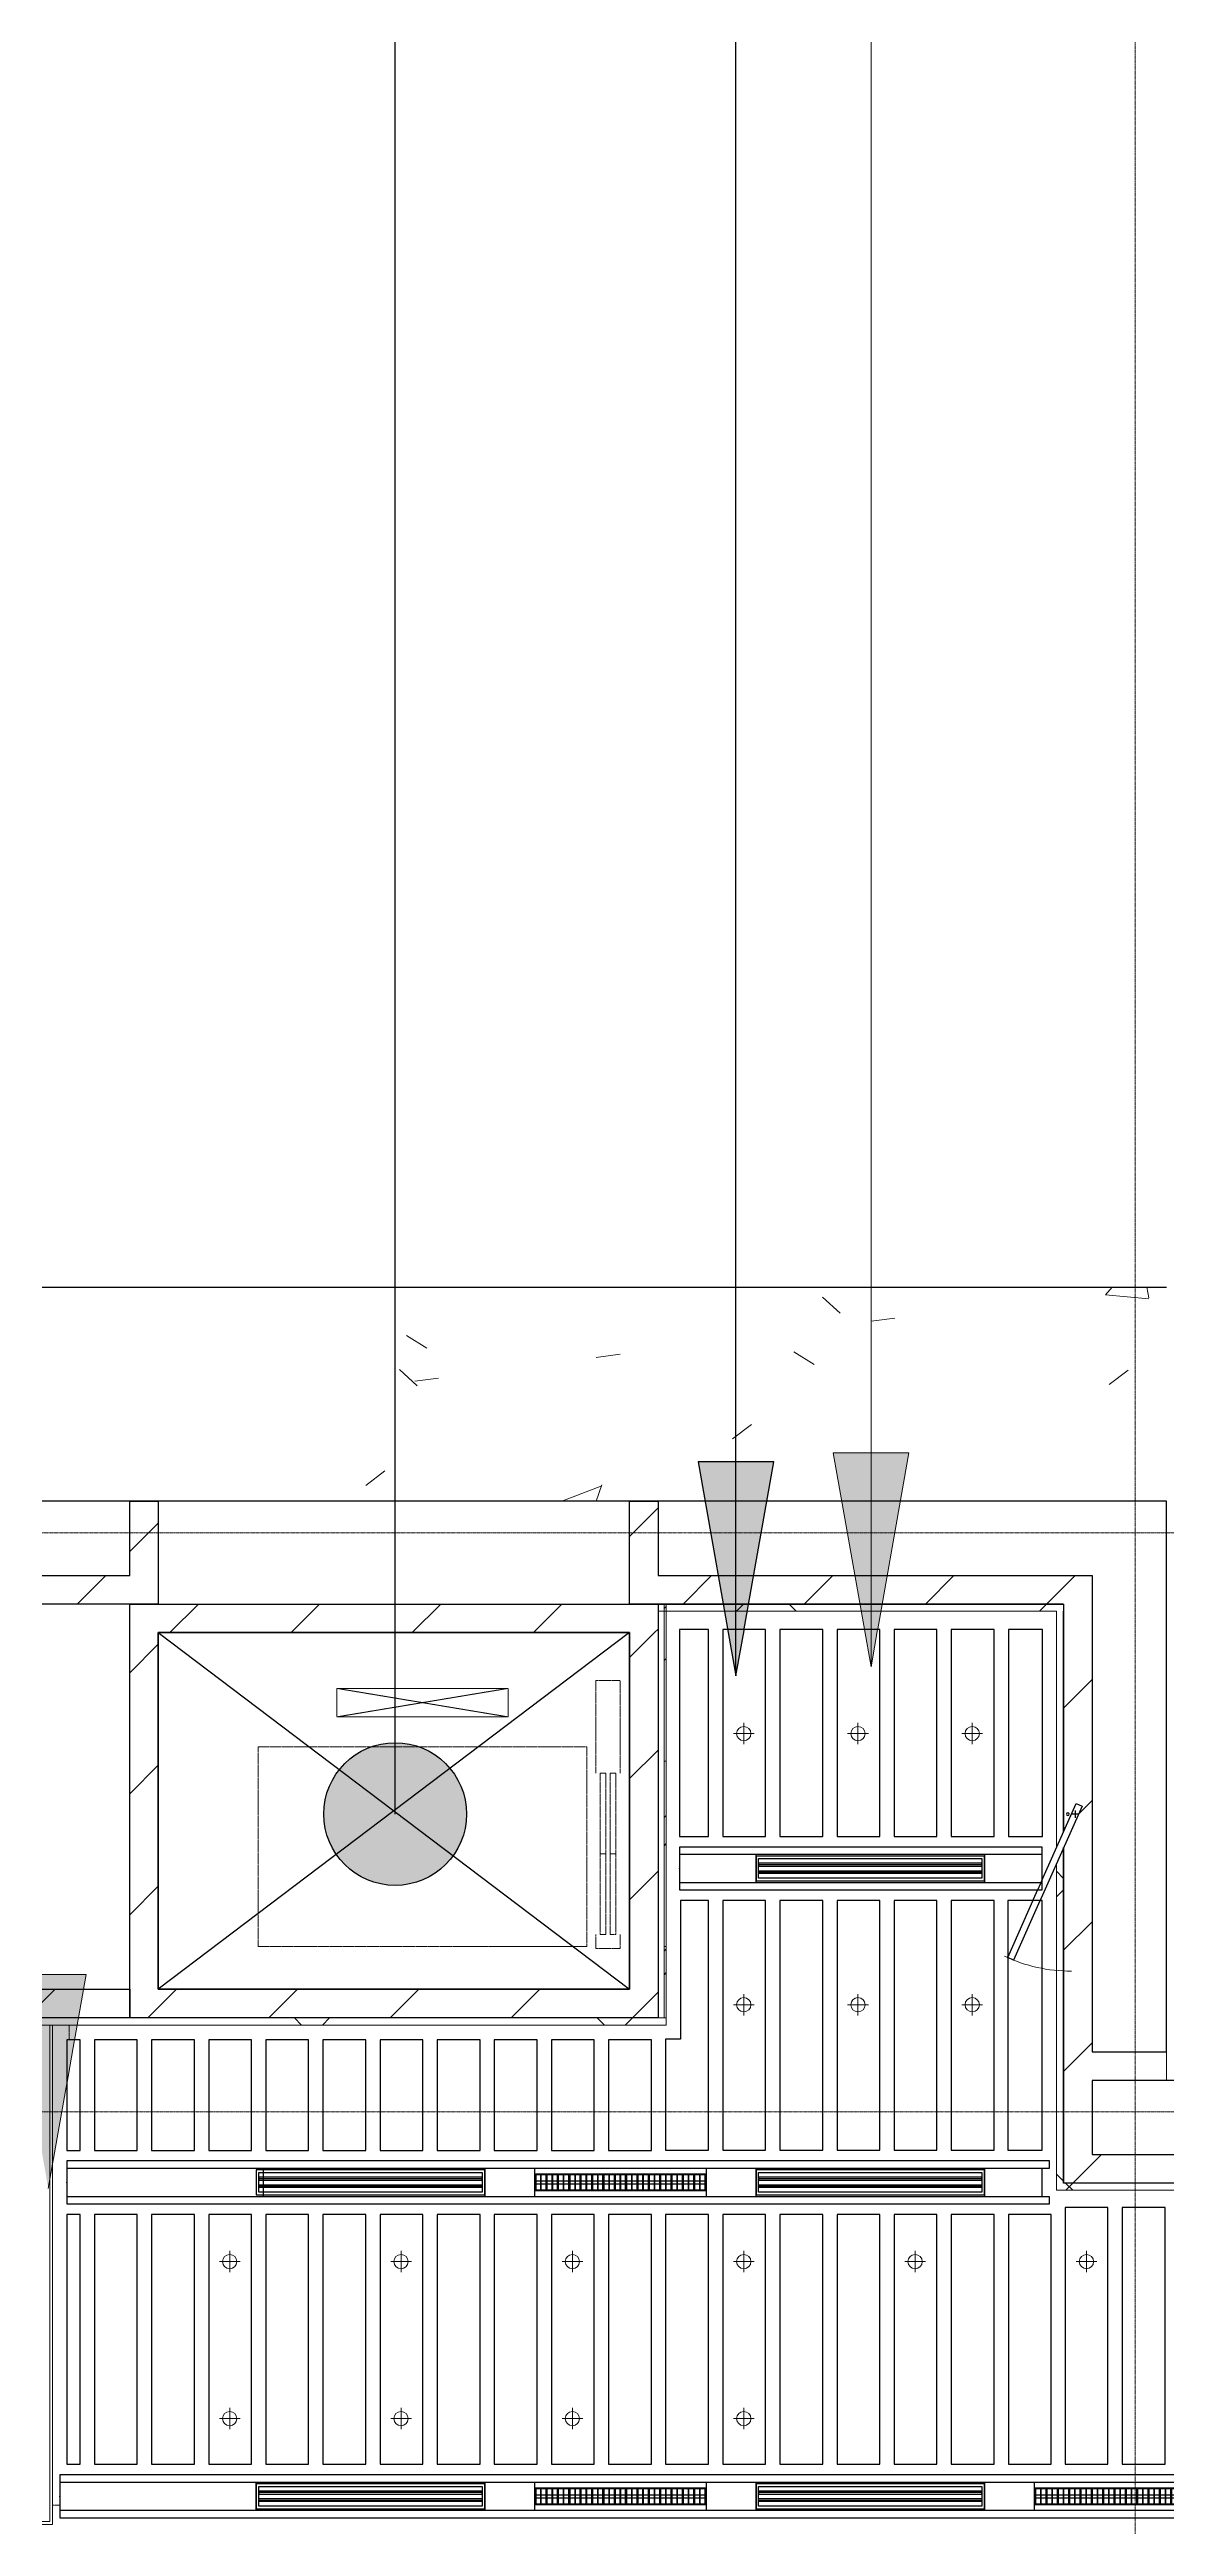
# Model space of a CAD drawing. Header units: millimetres. Extents: x -962357 to -591933, y -35273 to 59420.
# Drawn here: x -856726 to -848905, y 9289 to 26646 of the extents above; entities that cross this region are included whole.
import ezdxf
from ezdxf.enums import TextEntityAlignment as Align

# ---------------------------------------------------------------- set-up
doc = ezdxf.new("R2010")
doc.units = ezdxf.units.MM
for name, pattern in [('DPA_Boundary Line 500', [3.75, 0, -0.75, 1.5, -0.75, 0, -0.75]), ('DPA_Grid _ Level 100', [10, 5.5, -1.6, 1.3, -1.6]), ('DPA_Hidden 500', [1.4, 0.8, -0.6]), ('Hidden', [7.2, 4.7, -2.5]), ('Overhead', [3.96875, 2.38125, -1.5875])]:
    doc.linetypes.add(name, pattern=pattern)
for name, color, linetype in [('000 - WIPEOUT', 250, 'Continuous'), ('001 - ASCESSORIES', 251, 'Continuous'), ('A04_TUBE SERIES', 2, 'Continuous'), ('A11_ALU.SOLID SHEET', 2, 'Continuous')]:
    doc.layers.add(name, color=color, linetype=linetype)
for name, color, linetype, lineweight in [('008 - LIGHTING', 1, 'Continuous', 9), ('_ _ A-DETL-OPENING', 1, 'Continuous', 25), ('A-DETL-GENF', 2, 'Continuous', 9), ('A-DETL-GENF-HDLN', 2, 'Overhead', 9), ('A-DOOR', 3, 'Continuous', 25), ('A-DOOR-E', 2, 'Continuous', 25), ('A-DOOR-OPNG', 2, 'Continuous', 9), ('A-GENM', 1, 'Continuous', 9), ('A-GENM-HDLN', 2, 'DPA_Hidden 500', 9), ('A-GLAZ-CURT', 2, 'Continuous', 9), ('A-ROOM-IDEN', 3, 'Continuous', 25), ('A-WALL', 5, 'Continuous', 9), ('A-WALL-FNSH', 2, 'Continuous', 9), ('A-WALL-PATT', 1, 'Continuous', 9), ('E-LITE-EQPM', 2, 'Continuous', 9), ('G-ANNO-TEXT', 3, 'Continuous', 9), ('I-WALL-E', 2, 'Continuous', 9), ('S-GRID', 251, 'Continuous', 9), ('WALL-E', 2, 'Continuous', 9)]:
    doc.layers.add(name, color=color, linetype=linetype, lineweight=lineweight)
pattern_1 = [(50, (2.4, 1), (3643.682, -318.781), [381, -4191]), (355, (2.4, 1), (-704.856, 3821.136), [304.8, -3352.8]), (100.451, (306, -25.6), (2938.852, 3502.332), [323.8, -3561.801]), (46.184, (2.4, 1017), (5421.581, -840.856), [571.5, -6286.5]), (96.636, (454, 947), (4748.05, 4948.55), [485.7, -5342.702]), (351.184, (2.4, 1017), (4748.1, 4948.506), [457.2, -5029.2]), (21, (510.4, 763), (3032.288, -2045.304), [381, -4191]), (326, (510.4, 763), (1236.042, 3683.762), [304.8, -3352.8]), (71.451, (763, 592.5), (4268.343, 1638.425), [323.8, -3561.801]), (37.5, (2.4, 1), (61.772, 1691.1008), [167.64, -3144.52, 167.64, -3235.96, -3365.5]), (37.5, (2.4, 1), (61.772, 1691.1008), [-6715.76, 167.64, -3197.86]), (7.5, (2.4, 1), (1336.3933, 2003.6115), [167.64, -1772.92, 167.64, -3068.32, -1282.7]), (7.5, (2.4, 1), (1336.3933, 2003.6115), [-5176.52, 167.64, -1115.06]), (327.5, (-1130.5, 1), (2711.8178, -114.5786), [167.64, -1102.36, 167.64, -3794.76, -5257.8]), (327.5, (-1130.5, 1), (2711.8178, -114.5786), [-5232.4, 167.64, -5090.16]), (317.5, (-1638.5, 1), (2962.5856, 508.5334), [167.64, -1483.36, 167.64, -2463.8, -3733.8]), (317.5, (-1638.5, 1), (2962.5856, 508.5334), [-4282.44, 167.64, -3566.16])]
pattern_2 = [(45, (2.4, 1), (-424.26407, 424.26407), [])]
pattern_3 = [(45, (2.4, 1), (-1060.6602, 1060.6602), []), (135, (2.4, 1), (-1060.6602, -1060.6602), [])]
pattern_4 = [(315, (-42425.8, -18430.8), (660.511, -1761.362), [11676.29, -1556.84, -4670.52]), (315, (-42425.8, -18430.8), (660.511, -1761.362), [-13233.13, 3892.1, -778.42]), (315, (-41968.9, -19438.1), (-1282.492, -181.64), [2335.26, -256.88, 4670.516, -583.815]), (315, (-42618.45, -19173.86), (2493.428, -3230.9986), [6227.355, -1089.787, 3113.68, -778.42])]

# ---------------------------------------------------------------- blocks, each defined once
blk = doc.blocks.new('LIFT-OTIS - Lift - 1400x2300-For Station-11454504-4130-01 MULTI-PURPOSE LEVEL - REFLECTED CEILING PLAN')
at = {"layer": 'A-DETL-GENF-HDLN'}
for p, q in [((-1034, -975), (-1034, -2175)), ((-834, -975), (-1034, -975)), ((-1034, -2175), (-834, -975)), ((-1034, -975), (-834, -2175)), ((-834, -2175), (-834, -975)), ((-1034, -2175), (-834, -2175))]:
    blk.add_line(p, q, dxfattribs=at)
at = {"layer": 'A-GENM', "linetype": 'Hidden'}
for p, q in [((-1090, -190), (-1090, -360)), ((-440, -190), (-1090, -190)), ((-440, -220), (-440, -260)), ((125, -220), (-440, -220)), ((-440, -260), (125, -260)), ((-440, -290), (-440, -330)), ((125, -290), (-440, -290)), ((-440, -330), (125, -330)), ((690, -220), (125, -220)), ((125, -260), (690, -260)), ((125, -290), (690, -290)), ((690, -330), (125, -330)), ((690, -190), (790, -190)), ((690, -260), (690, -220)), ((690, -290), (690, -330)), ((790, -190), (790, -360)), ((-1090, -360), (-440, -360)), ((-625, -425), (-625, -2725)), ((-625, -425), (775, -425)), ((790, -360), (690, -360)), ((775, -425), (775, -2725)), ((775, -2725), (-625, -2725))]:
    blk.add_line(p, q, dxfattribs=at)
at = {"layer": 'A-GENM'}
for p, q in [((125, -260), (125, -220)), ((125, -220), (125, -260)), ((125, -330), (125, -290))]:
    blk.add_line(p, q, dxfattribs=at)
at = {"layer": 'A-GENM-HDLN'}
blk.add_line((775, -425), (775, -1350), dxfattribs=at)
blk = doc.blocks.new('DPA_AC-SG-PI - A2_1200x2000 mm-12153081-4130-01 MULTI-PURPOSE LEVEL - REFLECTED CEILING PLAN')
at = {"layer": 'A-DOOR'}
for p, q in [((-500, 5), (-500, -45)), ((-525, -20), (-475, -20))]:
    blk.add_line(p, q, dxfattribs=at)
for start, end in [(0, 180), (180, 0)]:
    blk.add_arc((-500, -70), 10, start, end, dxfattribs=at)
at = {"layer": 'A-DOOR-E'}
for p, q in [((-575, -11), (-557, 30)), ((-557, 30), (523, -452)), ((504, -493), (-575, -11)), ((523, -452), (504, -493))]:
    blk.add_line(p, q, dxfattribs=at)
at = {"layer": 'A-DOOR-OPNG'}
blk.add_arc((-500, -45), 1100, 334.7442, 0, dxfattribs=at)
blk = doc.blocks.new('System Panel - W-06 Feature Wall Printed Pattern-18609175-4130-01 MULTI-PURPOSE LEVEL - REFLECTED CEILING PLAN')
at = {"layer": 'A-GLAZ-CURT'}
h = blk.add_hatch(dxfattribs=at)
h.set_pattern_fill('FP_16', color=256, style=0, pattern_type=2)
h.set_pattern_definition(pattern_4)
h.paths.add_polyline_path([(550, 57), (-550, 57), (-550, 42), (550, 42)])
for p, q in [((550, 57), (-550, 57)), ((-550, 42), (-550, 57)), ((-550, 57), (-550, 42)), ((-550, 42), (550, 42)), ((-500, 57), (550, 57)), ((550, 42), (-500, 42)), ((550, 57), (550, 42)), ((550, 57), (550, 42))]:
    blk.add_line(p, q, dxfattribs=at)
blk = doc.blocks.new('System Panel - W-06 Feature Wall Printed Pattern-18609176-4130-01 MULTI-PURPOSE LEVEL - REFLECTED CEILING PLAN')
at = {"layer": 'A-GLAZ-CURT'}
h = blk.add_hatch(dxfattribs=at)
h.set_pattern_fill('FP_16', color=256, style=0, pattern_type=2)
h.set_pattern_definition(pattern_4)
h.paths.add_polyline_path([(650, 42), (650, 57), (-650, 57), (-650, 42), (-315, 42)])
for p, q in [((-650, 57), (650, 57)), ((650, 57), (-650, 57)), ((-650, 42), (-650, 57)), ((-650, 57), (-650, 42)), ((-650, 42), (650, 42)), ((650, 42), (-650, 42)), ((650, 57), (650, 42)), ((650, 57), (650, 42))]:
    blk.add_line(p, q, dxfattribs=at)
blk = doc.blocks.new('System Panel - W-06 Feature Wall Printed Pattern-18609047-4130-01 MULTI-PURPOSE LEVEL - REFLECTED CEILING PLAN')
at = {"layer": 'A-GLAZ-CURT'}
h = blk.add_hatch(dxfattribs=at)
h.set_pattern_fill('FP_16', color=256, style=0, pattern_type=2)
h.set_pattern_definition(pattern_4)
h.paths.add_polyline_path([(250, 57), (-250, 57), (-250, 42), (250, 42)])
for p, q in [((-250, 57), (250, 57)), ((250, 57), (-250, 57)), ((-250, 42), (-250, 57)), ((-250, 57), (-250, 42)), ((-250, 42), (250, 42)), ((250, 42), (-250, 42)), ((250, 57), (250, 42)), ((250, 57), (250, 42))]:
    blk.add_line(p, q, dxfattribs=at)
blk = doc.blocks.new('*U612')
at = {"layer": 'A-GLAZ-CURT', "rotation": 270}
for name, p in [('System Panel - W-06 Feature Wall Printed Pattern-18609175-4130-01 MULTI-PURPOSE LEVEL - REFLECTED CEILING PLAN', (-107785, 11623)), ('System Panel - W-06 Feature Wall Printed Pattern-18609176-4130-01 MULTI-PURPOSE LEVEL - REFLECTED CEILING PLAN', (-107785, 10423)), ('System Panel - W-06 Feature Wall Printed Pattern-18609047-4130-01 MULTI-PURPOSE LEVEL - REFLECTED CEILING PLAN', (-107785, 9523))]:
    blk.add_blockref(name, p, dxfattribs=at)
blk = doc.blocks.new('LGF_DL_SAA_LowPower_DL1a - LGF_DL_SAA_LowPower_DL1a-8832329-4130-01 MULTI-PURPOSE LEVEL - REFLECTED CEILING PLAN')
at = {"layer": 'A-DETL-GENF'}
for p, q in [((72.5, 0), (-72.5, 0)), ((0, 75), (0, -75))]:
    blk.add_line(p, q, dxfattribs=at)
blk.add_circle((0, 0), 50, dxfattribs=at)
blk = doc.blocks.new('C-1-PP19-AR-4130-01-B_20250829-225100_EXLIGHT')
at = {"layer": 'E-LITE-EQPM', "extrusion": (0, 0, -1), "rotation": 180}
for p in [(107185, 11265), (106385, 11265), (105585, 11265), (107185, 9365), (106385, 9365), (105585, 9365), (110785, 7565), (109585, 7565), (108385, 7565), (107185, 7565), (105985, 7565), (104785, 7565), (110785, 6465), (109585, 6465), (108385, 6465), (107185, 6465)]:
    blk.add_blockref('LGF_DL_SAA_LowPower_DL1a - LGF_DL_SAA_LowPower_DL1a-8832329-4130-01 MULTI-PURPOSE LEVEL - REFLECTED CEILING PLAN', p, dxfattribs=at)
blk = doc.blocks.new('*U526')
at = {"layer": '001 - ASCESSORIES', "color": 0, "linetype": 'ByBlock'}
blk.add_lwpolyline([(800, 87), (-800, 87), (-800, -87), (800, -87)], close=True, dxfattribs=at)
at = {"layer": '001 - ASCESSORIES', "linetype": 'ByBlock'}
for points in [[(-782, 69), (782, 69), (782, -69), (-782, -69)], [(782, 36), (-782, 36), (-782, 16), (782, 16)], [(-782, -16), (782, -16), (782, -36), (-782, -36)]]:
    blk.add_lwpolyline(points, close=True, dxfattribs=at)
for points in [[(782, 26), (-782, 26)], [(-782, -26), (782, -26)]]:
    blk.add_lwpolyline(points, dxfattribs=at)
blk = doc.blocks.new('*U569')
blk.add_wipeout([(-25, 0), (25, 0), (25, 12350), (-25, 12350)]).dxf.layer = '000 - WIPEOUT'
at = {"layer": 'A04_TUBE SERIES', "color": 0}
blk.add_lwpolyline([(-25, 0), (25, 0), (25, 12350), (-25, 12350)], close=True, dxfattribs=at)
at = {"layer": 'Defpoints', "color": 250, "flags": 1}
blk.add_attdef('EXTR.OVL-LENGTH_', (-33, -9), '', height=5, dxfattribs=at)
blk = doc.blocks.new('*U570')
at = {"color": 1}
blk.add_wipeout([(600, -60), (-600, -60), (-600, 60), (600, 60)], dxfattribs=at).dxf.layer = '000 - WIPEOUT'
at = {"layer": '001 - ASCESSORIES', "color": 0}
blk.add_lwpolyline([(600, -60), (-600, -60), (-600, 60), (600, 60)], close=True, dxfattribs=at)
at = {"layer": '001 - ASCESSORIES'}
for points in [[(-593, -55), (-598, -55), (-598, 55), (-593, 55)], [(595, -55), (-595, -55), (-595, 55), (595, 55)], [(-559, -55), (-554, -55), (-554, 55), (-559, 55)], [(-514, -55), (-519, -55), (-519, 55), (-514, 55)], [(-479, -55), (-474, -55), (-474, 55), (-479, 55)], [(-435, -55), (-440, -55), (-440, 55), (-435, 55)], [(-400, -55), (-395, -55), (-395, 55), (-400, 55)], [(-355, -55), (-360, -55), (-360, 55), (-355, 55)], [(-320, -55), (-315, -55), (-315, 55), (-320, 55)], [(-276, -55), (-281, -55), (-281, 55), (-276, 55)], [(-241, -55), (-236, -55), (-236, 55), (-241, 55)], [(-196, -55), (-201, -55), (-201, 55), (-196, 55)], [(-161, -55), (-156, -55), (-156, 55), (-161, 55)], [(-117, -55), (-122, -55), (-122, 55), (-117, 55)], [(-82, -55), (-77, -55), (-77, 55), (-82, 55)], [(-37, -55), (-42, -55), (-42, 55), (-37, 55)], [(-3, -55), (3, -55), (3, 55), (-3, 55)], [(42, -55), (37, -55), (37, 55), (42, 55)], [(77, -55), (82, -55), (82, 55), (77, 55)], [(122, -55), (117, -55), (117, 55), (122, 55)], [(156, -55), (161, -55), (161, 55), (156, 55)], [(201, -55), (196, -55), (196, 55), (201, 55)], [(236, -55), (241, -55), (241, 55), (236, 55)], [(281, -55), (276, -55), (276, 55), (281, 55)], [(315, -55), (320, -55), (320, 55), (315, 55)], [(360, -55), (355, -55), (355, 55), (360, 55)], [(395, -55), (400, -55), (400, 55), (395, 55)], [(440, -55), (435, -55), (435, 55), (440, 55)], [(474, -55), (479, -55), (479, 55), (474, 55)], [(519, -55), (514, -55), (514, 55), (519, 55)], [(554, -55), (559, -55), (559, 55), (554, 55)], [(598, -55), (593, -55), (593, 55), (598, 55)]]:
    blk.add_lwpolyline(points, close=True, dxfattribs=at)
for points in [[(-593, 10), (-559, 10)], [(-554, 10), (-519, 10)], [(-514, 10), (-479, 10)], [(-474, 10), (-440, 10)], [(-435, 10), (-400, 10)], [(-395, 10), (-360, 10)], [(-355, 10), (-320, 10)], [(-315, 10), (-281, 10)], [(-276, 10), (-241, 10)], [(-236, 10), (-201, 10)], [(-196, 10), (-161, 10)], [(-156, 10), (-122, 10)], [(-117, 10), (-82, 10)], [(-77, 10), (-42, 10)], [(-37, 10), (-3, 10)], [(3, 10), (37, 10)], [(42, 10), (77, 10)], [(82, 10), (117, 10)], [(122, 10), (156, 10)], [(161, 10), (196, 10)], [(201, 10), (236, 10)], [(241, 10), (276, 10)], [(281, 10), (315, 10)], [(320, 10), (355, 10)], [(360, 10), (395, 10)], [(400, 10), (435, 10)], [(440, 10), (474, 10)], [(479, 10), (514, 10)], [(519, 10), (554, 10)], [(559, 10), (593, 10)], [(-593, -10), (-559, -10)], [(-554, -10), (-519, -10)], [(-514, -10), (-479, -10)], [(-474, -10), (-440, -10)], [(-435, -10), (-400, -10)], [(-395, -10), (-360, -10)], [(-355, -10), (-320, -10)], [(-315, -10), (-281, -10)], [(-276, -10), (-241, -10)], [(-236, -10), (-201, -10)], [(-196, -10), (-161, -10)], [(-156, -10), (-122, -10)], [(-117, -10), (-82, -10)], [(-77, -10), (-42, -10)], [(-37, -10), (-3, -10)], [(3, -10), (37, -10)], [(42, -10), (77, -10)], [(82, -10), (117, -10)], [(122, -10), (156, -10)], [(161, -10), (196, -10)], [(201, -10), (236, -10)], [(241, -10), (276, -10)], [(281, -10), (315, -10)], [(320, -10), (355, -10)], [(360, -10), (395, -10)], [(400, -10), (435, -10)], [(440, -10), (474, -10)], [(479, -10), (514, -10)], [(519, -10), (554, -10)], [(559, -10), (593, -10)]]:
    blk.add_lwpolyline(points, dxfattribs=at)
blk = doc.blocks.new('*U847')
blk.add_point((0, 0))
at = {"layer": 'Defpoints', "color": 250}
blk.add_text('AL.SHEET-HAT-TYPE-C', height=7, rotation=270, dxfattribs=at).set_placement((15, 0), align=Align.BOTTOM_CENTER)
blk.add_wipeout([(0, -100), (1376, -100), (1376, 100), (0, 100)]).dxf.layer = '000 - WIPEOUT'
at = {"layer": 'A11_ALU.SOLID SHEET', "color": 0}
blk.add_lwpolyline([(0, -100), (1376, -100), (1376, 100), (0, 100)], close=True, dxfattribs=at)
blk = doc.blocks.new('*U742')
blk.add_point((0, 0))
at = {"layer": 'Defpoints', "color": 250}
blk.add_text('AL.SHEET-HAT-TYPE-C', height=7, rotation=270, dxfattribs=at).set_placement((15, 0), align=Align.BOTTOM_CENTER)
blk.add_wipeout([(0, -100), (350, -100), (350, 100), (0, 100)]).dxf.layer = '000 - WIPEOUT'
at = {"layer": 'A11_ALU.SOLID SHEET', "color": 0}
blk.add_lwpolyline([(0, -100), (350, -100), (350, 100), (0, 100)], close=True, dxfattribs=at)
blk = doc.blocks.new('*U568')
blk.add_wipeout([(-25, 0), (25, 0), (25, 6880), (-25, 6880)]).dxf.layer = '000 - WIPEOUT'
at = {"layer": 'A04_TUBE SERIES', "color": 0}
blk.add_lwpolyline([(-25, 0), (25, 0), (25, 6880), (-25, 6880)], close=True, dxfattribs=at)
at = {"layer": 'Defpoints', "color": 250, "flags": 1}
blk.add_attdef('EXTR.OVL-LENGTH_', (-33, -9), '', height=5, dxfattribs=at)
blk = doc.blocks.new('*U848')
blk.add_point((0, 0))
at = {"layer": 'Defpoints', "color": 250}
blk.add_text('AL.SHEET-HAT-TYPE-C', height=7, rotation=270, dxfattribs=at).set_placement((15, 0), align=Align.BOTTOM_CENTER)
blk.add_wipeout([(0, -100), (1376, -100), (1376, 100), (0, 100)]).dxf.layer = '000 - WIPEOUT'
at = {"layer": 'A11_ALU.SOLID SHEET', "color": 0}
blk.add_lwpolyline([(0, -100), (1376, -100), (1376, 100), (0, 100)], close=True, dxfattribs=at)
blk = doc.blocks.new('*U575')
blk.add_wipeout([(-25, 0), (25, 0), (25, 2540), (-25, 2540)]).dxf.layer = '000 - WIPEOUT'
at = {"layer": 'A04_TUBE SERIES', "color": 0}
blk.add_lwpolyline([(-25, 0), (25, 0), (25, 2540), (-25, 2540)], close=True, dxfattribs=at)
at = {"layer": 'Defpoints', "color": 250, "flags": 1}
blk.add_attdef('EXTR.OVL-LENGTH_', (-33, -9), '', height=5, dxfattribs=at)
blk = doc.blocks.new('*U849')
blk.add_point((0, 0))
at = {"layer": 'Defpoints', "color": 250}
blk.add_text('AL.SHEET-HAT-TYPE-C', height=7, rotation=270, dxfattribs=at).set_placement((15, 0), align=Align.BOTTOM_CENTER)
blk.add_wipeout([(0, -100), (404, -100), (404, 100), (0, 100)]).dxf.layer = '000 - WIPEOUT'
at = {"layer": 'A11_ALU.SOLID SHEET', "color": 0}
blk.add_lwpolyline([(0, -100), (404, -100), (404, 100), (0, 100)], close=True, dxfattribs=at)
blk = doc.blocks.new('*U850')
blk.add_point((0, 0))
at = {"layer": 'Defpoints', "color": 250}
blk.add_text('AL.SHEET-HAT-TYPE-C', height=7, rotation=270, dxfattribs=at).set_placement((15, 0), align=Align.BOTTOM_CENTER)
blk.add_wipeout([(0, -100), (536, -100), (536, 100), (0, 100)]).dxf.layer = '000 - WIPEOUT'
at = {"layer": 'A11_ALU.SOLID SHEET', "color": 0}
blk.add_lwpolyline([(0, -100), (536, -100), (536, 100), (0, 100)], close=True, dxfattribs=at)
blk = doc.blocks.new('*U851')
blk.add_point((0, 0))
at = {"layer": 'Defpoints', "color": 250}
blk.add_text('AL.SHEET-HAT-TYPE-C', height=7, rotation=270, dxfattribs=at).set_placement((15, 0), align=Align.BOTTOM_CENTER)
blk.add_wipeout([(0, -100), (404, -100), (404, 100), (0, 100)]).dxf.layer = '000 - WIPEOUT'
at = {"layer": 'A11_ALU.SOLID SHEET', "color": 0}
blk.add_lwpolyline([(0, -100), (404, -100), (404, 100), (0, 100)], close=True, dxfattribs=at)
blk = doc.blocks.new('*U816')
at = {"color": 3}
for points in [[(-900, 2550), (900, 2550), (900, 2250), (-900, 2250)], [(-900, 2150), (900, 2150), (900, 1850), (-900, 1850)], [(-900, 1750), (900, 1750), (900, 1450), (-900, 1450)], [(-900, 1350), (900, 1350), (900, 1050), (-900, 1050)], [(-900, 950), (900, 950), (900, 650), (-900, 650)], [(-900, 550), (900, 550), (900, 250), (-900, 250)], [(-900, 150), (900, 150), (900, -150), (-900, -150)], [(-900, -250), (900, -250), (900, -550), (-900, -550)], [(-900, -650), (900, -650), (900, -950), (-900, -950)], [(-900, -1050), (900, -1050), (900, -1350), (-900, -1350)], [(-900, -1450), (900, -1450), (900, -1750), (-900, -1750)], [(-900, -1850), (900, -1850), (900, -2150), (-900, -2150)], [(-900, -2250), (900, -2250), (900, -2550), (-900, -2550)]]:
    blk.add_wipeout(points, dxfattribs=at).dxf.layer = '000 - WIPEOUT'
at = {"layer": 'A11_ALU.SOLID SHEET', "color": 0, "linetype": 'ByBlock'}
for points in [[(-900, 2250), (900, 2250), (900, 2550), (-900, 2550)], [(-900, 1850), (900, 1850), (900, 2150), (-900, 2150)], [(-900, 1450), (900, 1450), (900, 1750), (-900, 1750)], [(-900, 1050), (900, 1050), (900, 1350), (-900, 1350)], [(-900, 650), (900, 650), (900, 950), (-900, 950)], [(-900, 250), (900, 250), (900, 550), (-900, 550)], [(-900, -150), (900, -150), (900, 150), (-900, 150)], [(-900, -550), (900, -550), (900, -250), (-900, -250)], [(-900, -950), (900, -950), (900, -650), (-900, -650)], [(-900, -1350), (900, -1350), (900, -1050), (-900, -1050)], [(-900, -1750), (900, -1750), (900, -1450), (-900, -1450)], [(-900, -2150), (900, -2150), (900, -1850), (-900, -1850)], [(-900, -2550), (900, -2550), (900, -2250), (-900, -2250)]]:
    blk.add_lwpolyline(points, close=True, dxfattribs=at)
blk = doc.blocks.new('*U817')
at = {"color": 3}
for points in [[(-875, 3350), (875, 3350), (875, 3050), (-875, 3050)], [(-875, 2950), (875, 2950), (875, 2650), (-875, 2650)], [(-875, 2550), (875, 2550), (875, 2250), (-875, 2250)], [(-875, 2150), (875, 2150), (875, 1850), (-875, 1850)], [(-875, 1750), (875, 1750), (875, 1450), (-875, 1450)], [(-875, 1350), (875, 1350), (875, 1050), (-875, 1050)], [(-875, 950), (875, 950), (875, 650), (-875, 650)], [(-875, 550), (875, 550), (875, 250), (-875, 250)], [(-875, 150), (875, 150), (875, -150), (-875, -150)], [(-875, -250), (875, -250), (875, -550), (-875, -550)], [(-875, -650), (875, -650), (875, -950), (-875, -950)], [(-875, -1050), (875, -1050), (875, -1350), (-875, -1350)], [(-875, -1450), (875, -1450), (875, -1750), (-875, -1750)], [(-875, -1850), (875, -1850), (875, -2150), (-875, -2150)], [(-875, -2250), (875, -2250), (875, -2550), (-875, -2550)], [(-875, -2650), (875, -2650), (875, -2950), (-875, -2950)], [(-875, -3050), (875, -3050), (875, -3350), (-875, -3350)]]:
    blk.add_wipeout(points, dxfattribs=at).dxf.layer = '000 - WIPEOUT'
at = {"layer": 'A11_ALU.SOLID SHEET', "color": 0, "linetype": 'ByBlock'}
for points in [[(-875, 3050), (875, 3050), (875, 3350), (-875, 3350)], [(-875, 2650), (875, 2650), (875, 2950), (-875, 2950)], [(-875, 2250), (875, 2250), (875, 2550), (-875, 2550)], [(-875, 1850), (875, 1850), (875, 2150), (-875, 2150)], [(-875, 1450), (875, 1450), (875, 1750), (-875, 1750)], [(-875, 1050), (875, 1050), (875, 1350), (-875, 1350)], [(-875, 650), (875, 650), (875, 950), (-875, 950)], [(-875, 250), (875, 250), (875, 550), (-875, 550)], [(-875, -150), (875, -150), (875, 150), (-875, 150)], [(-875, -550), (875, -550), (875, -250), (-875, -250)], [(-875, -950), (875, -950), (875, -650), (-875, -650)], [(-875, -1350), (875, -1350), (875, -1050), (-875, -1050)], [(-875, -1750), (875, -1750), (875, -1450), (-875, -1450)], [(-875, -2150), (875, -2150), (875, -1850), (-875, -1850)], [(-875, -2550), (875, -2550), (875, -2250), (-875, -2250)], [(-875, -2950), (875, -2950), (875, -2650), (-875, -2650)], [(-875, -3350), (875, -3350), (875, -3050), (-875, -3050)]]:
    blk.add_lwpolyline(points, close=True, dxfattribs=at)
blk = doc.blocks.new('*U818')
at = {"color": 3}
for points in [[(-387.5, 1950), (387.5, 1950), (387.5, 1650), (-387.5, 1650)], [(-387.5, 1550), (387.5, 1550), (387.5, 1250), (-387.5, 1250)], [(-387.5, 1150), (387.5, 1150), (387.5, 850), (-387.5, 850)], [(-387.5, 750), (387.5, 750), (387.5, 450), (-387.5, 450)], [(-387.5, 350), (387.5, 350), (387.5, 50), (-387.5, 50)], [(-387.5, -50), (387.5, -50), (387.5, -350), (-387.5, -350)], [(-387.5, -450), (387.5, -450), (387.5, -750), (-387.5, -750)], [(-387.5, -850), (387.5, -850), (387.5, -1150), (-387.5, -1150)], [(-387.5, -1250), (387.5, -1250), (387.5, -1550), (-387.5, -1550)], [(-387.5, -1650), (387.5, -1650), (387.5, -1950), (-387.5, -1950)]]:
    blk.add_wipeout(points, dxfattribs=at).dxf.layer = '000 - WIPEOUT'
at = {"layer": 'A11_ALU.SOLID SHEET', "color": 0, "linetype": 'ByBlock'}
for points in [[(-387.5, 1650), (387.5, 1650), (387.5, 1950), (-387.5, 1950)], [(-387.5, 1250), (387.5, 1250), (387.5, 1550), (-387.5, 1550)], [(-387.5, 850), (387.5, 850), (387.5, 1150), (-387.5, 1150)], [(-387.5, 450), (387.5, 450), (387.5, 750), (-387.5, 750)], [(-387.5, 50), (387.5, 50), (387.5, 350), (-387.5, 350)], [(-387.5, -350), (387.5, -350), (387.5, -50), (-387.5, -50)], [(-387.5, -750), (387.5, -750), (387.5, -450), (-387.5, -450)], [(-387.5, -1150), (387.5, -1150), (387.5, -850), (-387.5, -850)], [(-387.5, -1550), (387.5, -1550), (387.5, -1250), (-387.5, -1250)], [(-387.5, -1950), (387.5, -1950), (387.5, -1650), (-387.5, -1650)]]:
    blk.add_lwpolyline(points, close=True, dxfattribs=at)
blk = doc.blocks.new('*U819')
at = {"color": 3}
for points in [[(-875, 950), (875, 950), (875, 650), (-875, 650)], [(-875, 550), (875, 550), (875, 250), (-875, 250)], [(-875, 150), (875, 150), (875, -150), (-875, -150)], [(-875, -250), (875, -250), (875, -550), (-875, -550)], [(-875, -650), (875, -650), (875, -950), (-875, -950)]]:
    blk.add_wipeout(points, dxfattribs=at).dxf.layer = '000 - WIPEOUT'
at = {"layer": 'A11_ALU.SOLID SHEET', "color": 0, "linetype": 'ByBlock'}
for points in [[(-875, 650), (875, 650), (875, 950), (-875, 950)], [(-875, 250), (875, 250), (875, 550), (-875, 550)], [(-875, -150), (875, -150), (875, 150), (-875, 150)], [(-875, -550), (875, -550), (875, -250), (-875, -250)], [(-875, -950), (875, -950), (875, -650), (-875, -650)]]:
    blk.add_lwpolyline(points, close=True, dxfattribs=at)
blk = doc.blocks.new('*U820')
at = {"color": 3}
for points in [[(-725, 950), (725, 950), (725, 650), (-725, 650)], [(-725, 550), (725, 550), (725, 250), (-725, 250)], [(-725, 150), (725, 150), (725, -150), (-725, -150)], [(-725, -250), (725, -250), (725, -550), (-725, -550)], [(-725, -650), (725, -650), (725, -950), (-725, -950)]]:
    blk.add_wipeout(points, dxfattribs=at).dxf.layer = '000 - WIPEOUT'
at = {"layer": 'A11_ALU.SOLID SHEET', "color": 0, "linetype": 'ByBlock'}
for points in [[(-725, 650), (725, 650), (725, 950), (-725, 950)], [(-725, 250), (725, 250), (725, 550), (-725, 550)], [(-725, -150), (725, -150), (725, 150), (-725, 150)], [(-725, -550), (725, -550), (725, -250), (-725, -250)], [(-725, -950), (725, -950), (725, -650), (-725, -650)]]:
    blk.add_lwpolyline(points, close=True, dxfattribs=at)
blk = doc.blocks.new('*U602')
at = {"layer": 'Defpoints'}
blk.add_point((0, 0), dxfattribs=at)
blk.add_wipeout([(875, 250), (875, 490), (-875, 490), (-875, 250)]).dxf.layer = '000 - WIPEOUT'
at = {"layer": 'A11_ALU.SOLID SHEET', "color": 0}
blk.add_lwpolyline([(875, 250), (875, 490), (-875, 490), (-875, 250)], close=True, dxfattribs=at)
at = {"layer": 'Defpoints'}
blk.add_point((0, 400), dxfattribs=at)
blk = doc.blocks.new('*U603')
at = {"layer": 'Defpoints'}
blk.add_point((0, 0), dxfattribs=at)
blk.add_wipeout([(725, 250), (725, 490), (-725, 490), (-725, 250)]).dxf.layer = '000 - WIPEOUT'
at = {"layer": 'A11_ALU.SOLID SHEET', "color": 0}
blk.add_lwpolyline([(725, 250), (725, 490), (-725, 490), (-725, 250)], close=True, dxfattribs=at)
at = {"layer": 'Defpoints'}
blk.add_point((0, 400), dxfattribs=at)
blk = doc.blocks.new('*U604')
at = {"layer": 'Defpoints'}
blk.add_point((0, 0), dxfattribs=at)
blk.add_wipeout([(725, 250), (725, 453), (-725, 453), (-725, 250)]).dxf.layer = '000 - WIPEOUT'
at = {"layer": 'A11_ALU.SOLID SHEET', "color": 0}
blk.add_lwpolyline([(725, 250), (725, 453), (-725, 453), (-725, 250)], close=True, dxfattribs=at)
at = {"layer": 'Defpoints'}
blk.add_point((0, 400), dxfattribs=at)
blk = doc.blocks.new('*U605')
at = {"layer": 'Defpoints'}
blk.add_point((0, 0), dxfattribs=at)
blk.add_wipeout([(387.5, 250), (387.5, 343), (-387.5, 343), (-387.5, 250)]).dxf.layer = '000 - WIPEOUT'
at = {"layer": 'A11_ALU.SOLID SHEET', "color": 0}
blk.add_lwpolyline([(387.5, 250), (387.5, 343), (-387.5, 343), (-387.5, 250)], close=True, dxfattribs=at)
at = {"layer": 'Defpoints'}
blk.add_point((0, 400), dxfattribs=at)
blk = doc.blocks.new('*U606')
at = {"layer": 'Defpoints'}
blk.add_point((0, 0), dxfattribs=at)
blk.add_wipeout([(875, 250), (875, 343), (-875, 343), (-875, 250)]).dxf.layer = '000 - WIPEOUT'
at = {"layer": 'A11_ALU.SOLID SHEET', "color": 0}
blk.add_lwpolyline([(875, 250), (875, 343), (-875, 343), (-875, 250)], close=True, dxfattribs=at)
at = {"layer": 'Defpoints'}
blk.add_point((0, 400), dxfattribs=at)
blk = doc.blocks.new('*U853')
at = {"layer": '008 - LIGHTING'}
blk.add_blockref('*U570', (-104549, 5920), dxfattribs=at)
at = {"layer": 'A11_ALU.SOLID SHEET', "color": 1}
for name, p in [('*U850', (-107635, 10320)), ('*U851', (-105499, 10320)), ('*U848', (-111925, 8120)), ('*U742', (-108999, 8120)), ('*U742', (-107449, 8120)), ('*U849', (-105499, 8120)), ('*U847', (-111975, 5920)), ('*U742', (-108999, 5920)), ('*U742', (-107449, 5920))]:
    blk.add_blockref(name, p, dxfattribs=at)
at = {"layer": '008 - LIGHTING'}
for name, p in [('*U526', (-106299, 10320)), ('*U526', (-109799, 8120)), ('*U570', (-108049, 8120)), ('*U526', (-106299, 8120)), ('*U526', (-109799, 5920)), ('*U570', (-108049, 5920))]:
    blk.add_blockref(name, p, dxfattribs=at)
at = {"layer": 'A11_ALU.SOLID SHEET', "color": 1}
blk.add_blockref('*U742', (-105499, 5920), dxfattribs=at)
at = {"layer": '008 - LIGHTING'}
blk.add_blockref('*U526', (-106299, 5920), dxfattribs=at)
at = {"layer": 'A04_TUBE SERIES', "linetype": 'ByBlock', "rotation": 270}
for name, p in [('*U575', (-107635, 10445)), ('*U575', (-107635, 10195)), ('*U568', (-111925, 8245)), ('*U568', (-111925, 7995))]:
    blk.add_blockref(name, p, dxfattribs=at)
at = {"layer": 'A11_ALU.SOLID SHEET', "linetype": 'ByBlock'}
blk.add_lwpolyline([(-107432, 10095), (-107627, 10095), (-107627, 9123), (-107732, 9123), (-107732, 8345), (-107432, 8345)], close=True, dxfattribs=at)
at = {"layer": 'A04_TUBE SERIES', "linetype": 'ByBlock', "rotation": 270}
for p in [(-111975, 6045), (-111975, 5795)]:
    blk.add_blockref('*U569', p, dxfattribs=at)
at = {"layer": 'A11_ALU.SOLID SHEET', "linetype": 'ByBlock'}
for name, p, rotation in [('*U820', (-106382, 11270), 90), ('*U819', (-106382, 9220), 90), ('*U818', (-109782, 8732), 89.99999999999739)]:
    blk.add_blockref(name, p, dxfattribs=dict(at, rotation=rotation))
at = {"layer": 'A11_ALU.SOLID SHEET', "color": 0, "linetype": 'ByBlock'}
for name, p, rotation in [('*U604', (-107182, 11270), 90), ('*U603', (-105582, 11270), 270.0000000000007), ('*U602', (-105585, 9220), 270.0000000000007), ('*U605', (-111582, 8732), 90)]:
    blk.add_blockref(name, p, dxfattribs=dict(at, rotation=rotation))
at = {"layer": 'A11_ALU.SOLID SHEET', "linetype": 'ByBlock', "rotation": 90}
for name, p in [('*U817', (-108382, 7020)), ('*U816', (-102385, 7045))]:
    blk.add_blockref(name, p, dxfattribs=at)
at = {"layer": 'A11_ALU.SOLID SHEET', "color": 0, "linetype": 'ByBlock', "rotation": 90}
blk.add_blockref('*U606', (-111582, 7020), dxfattribs=at)

msp = doc.modelspace()

# ---------------------------------------------------------------- hatches: boundary and pattern name
at = {"layer": 'A-WALL-PATT'}
h = msp.add_hatch(dxfattribs=at)
h.set_pattern_fill('FP_1', color=256, style=0, pattern_type=2)
h.set_pattern_definition(pattern_1)
h.paths.add_polyline_path([(-859629.8, 16473), (-848905, 16473), (-848905, 17973), (-895023, 17973), (-895023, 16473), (-865433.7, 16473)])
h = msp.add_hatch(dxfattribs=at)
h.set_pattern_fill('FP_2', color=256, style=0, pattern_type=2)
h.set_pattern_definition(pattern_2)
h.paths.add_polyline_path([(-855965, 15753), (-855965, 16473), (-856165, 16473), (-856165, 15753)])
h = msp.add_hatch(dxfattribs=at)
h.set_pattern_fill('FP_2', color=256, style=0, pattern_type=2)
h.set_pattern_definition(pattern_2)
h.paths.add_polyline_path([(-852465, 15753), (-852465, 16473), (-852665, 16473), (-852665, 15753)])
h = msp.add_hatch(dxfattribs=at)
h.set_pattern_fill('FP_2', color=256, style=0, pattern_type=2)
h.set_pattern_definition(pattern_2)
h.paths.add_polyline_path([(-856165, 15753), (-856165, 15953), (-866630, 15953), (-866630, 15753), (-859629.8, 15753)])
h = msp.add_hatch(dxfattribs=at)
h.set_pattern_fill('FP_2', color=256, style=0, pattern_type=2)
h.set_pattern_definition(pattern_2)
h.paths.add_polyline_path([(-849425, 15753), (-849425, 15953), (-852465, 15953), (-852465, 15753), (-849625, 15753)])
h = msp.add_hatch(dxfattribs=at)
h.set_pattern_fill('FP_3', color=256, style=0, pattern_type=2)
h.set_pattern_definition(pattern_3)
h.paths.add_polyline_path([(-849625, 15703), (-849625, 15753), (-852465, 15753), (-852465, 15703), (-849675, 15703)])

# ---------------------------------------------------------------- linework, layer by layer
at = {"layer": 'A-ROOM-IDEN'}
msp.add_line((-851654.9, 16748.8), (-852183.9, 16748.8), dxfattribs=at)
at = {"layer": 'A-WALL', "color": 7, "lineweight": 25}
for p, q in [((-895023, 17973), (-848905, 17973)), ((-848905, 16473), (-885280, 16473)), ((-856165, 15953), (-856165, 16473)), ((-856165, 16473), (-855965, 16473)), ((-855965, 16473), (-855965, 15753)), ((-852665, 15753), (-852665, 16473)), ((-852665, 16473), (-852465, 16473)), ((-852465, 16473), (-852465, 15953)), ((-866630, 15953), (-856165, 15953)), ((-852465, 15953), (-849425, 15953)), ((-849425, 15953), (-849425, 15753)), ((-856165, 15753), (-866630, 15753)), ((-855965, 15753), (-856165, 15753)), ((-856165, 15753), (-852465, 15753)), ((-852465, 15753), (-852665, 15753)), ((-849625, 15753), (-852465, 15753)), ((-852465, 15753), (-849625, 15753)), ((-849625, 15753), (-849625, 15703))]:
    msp.add_line(p, q, dxfattribs=at)
at = {"layer": 'A-WALL-FNSH', "color": 250}
for p, q in [((-852465, 15703), (-852465, 15753)), ((-849675, 15703), (-852465, 15703))]:
    msp.add_line(p, q, dxfattribs=at)
at = {"layer": 'G-ANNO-TEXT', "color": 250}
msp.add_line((-850709.2, 16813.6), (-851238.2, 16813.6), dxfattribs=at)
at = {"layer": 'S-GRID', "linetype": 'DPA_Grid _ Level 100'}
msp.add_line((-601518.7, 16253), (-954682, 16253), dxfattribs=at)

# ---------------------------------------------------------------- block references
msp.add_blockref('*U853', (-744680, 3580))

# ---------------------------------------------------------------- next in the draw order: hatches: boundary and pattern name
at = {"layer": 'A-ROOM-IDEN'}
msp.add_hatch(color=256, dxfattribs=at).paths.add_polyline_path([(-851919.4, 15248.8), (-851654.9, 16748.8), (-852183.9, 16748.8)])
h = msp.add_hatch(color=256, dxfattribs=at)
edge = h.paths.add_edge_path()
edge.add_arc((-854306.2, 14281.2), 500, 0, 360)
at = {"layer": 'A-WALL-PATT'}
h = msp.add_hatch(dxfattribs=at)
h.set_pattern_fill('FP_1', color=256, style=0, pattern_type=2)
h.set_pattern_definition(pattern_1)
h.paths.add_polyline_path([(-848905, 12415), (-847405, 12415), (-847405, 16473), (-848905, 16473), (-848905, 12615)])
h = msp.add_hatch(dxfattribs=at)
h.set_pattern_fill('FP_2', color=256, style=0, pattern_type=2)
h.set_pattern_definition(pattern_2)
h.paths.add_polyline_path([(-852465, 15553), (-852465, 15753), (-856165, 15753), (-856165, 15553), (-852665, 15553)])
h = msp.add_hatch(dxfattribs=at)
h.set_pattern_fill('FP_3', color=256, style=0, pattern_type=2)
h.set_pattern_definition(pattern_3)
h.paths.add_polyline_path([(-849625, 11645), (-849625, 14045.8), (-849675, 13933.9), (-849675, 11645)])
h.paths.add_polyline_path([(-849675, 14044.2), (-849625, 14156.1), (-849625, 15703), (-849675, 15703), (-849675, 14318.4)])
h = msp.add_hatch(dxfattribs=at)
h.set_pattern_fill('FP_2', color=256, style=0, pattern_type=2)
h.set_pattern_definition(pattern_2)
h.paths.add_polyline_path([(-849425, 11695), (-849425, 15753), (-849625, 15753), (-849625, 14156.1), (-849536.1, 14355), (-849495, 14336.6), (-849625, 14045.8), (-849625, 11695)])
h.paths.add_polyline_path([(-849587.9, 14272.9), (-849605, 14280), (-849587.9, 14287.1)])
h = msp.add_hatch(dxfattribs=at)
h.set_pattern_fill('FP_2', color=256, style=0, pattern_type=2)
h.set_pattern_definition(pattern_2)
h.paths.add_polyline_path([(-856165, 12853), (-855965, 12853), (-855965, 15553), (-856165, 15553), (-856165, 14318.4)])
h = msp.add_hatch(dxfattribs=at)
h.set_pattern_fill('FP_2', color=256, style=0, pattern_type=2)
h.set_pattern_definition(pattern_2)
h.paths.add_polyline_path([(-852465, 12853), (-852465, 15553), (-852665, 15553), (-852665, 12853)])
h = msp.add_hatch(dxfattribs=at)
h.set_pattern_fill('FP_2', color=256, style=0, pattern_type=2)
h.set_pattern_definition(pattern_2)
h.paths.add_polyline_path([(-856727.8, 12853), (-856165, 12853), (-856165, 13053), (-863500, 13053), (-863500, 12853), (-859629.8, 12853)])
h = msp.add_hatch(dxfattribs=at)
h.set_pattern_fill('FP_2', color=256, style=0, pattern_type=2)
h.set_pattern_definition(pattern_2)
h.paths.add_polyline_path([(-852665, 12853), (-852665, 13053), (-855965, 13053), (-855965, 12853), (-853825.8, 12853)])
h = msp.add_hatch(dxfattribs=at)
h.set_pattern_fill('FP_3', color=256, style=0, pattern_type=2)
h.set_pattern_definition(pattern_3)
h.paths.add_polyline_path([(-859476.7, 12803), (-852407.5, 12803), (-852407.5, 12853), (-859476.7, 12853)])
h = msp.add_hatch(dxfattribs=at)
h.set_pattern_fill('FP_2', color=256, style=0, pattern_type=2)
h.set_pattern_definition(pattern_2)
h.paths.add_polyline_path([(-844155, 11695), (-844155, 11895), (-849425, 11895), (-849425, 11695), (-844205, 11695)])
h = msp.add_hatch(dxfattribs=at)
h.set_pattern_fill('FP_3', color=256, style=0, pattern_type=2)
h.set_pattern_definition(pattern_3)
h.paths.add_polyline_path([(-849625, 11645), (-844205, 11645), (-844205, 11695), (-849625, 11695)])
at = {"layer": 'G-ANNO-TEXT'}
for points in [[(-850973.7, 15313.6), (-850709.2, 16813.6), (-851238.2, 16813.6)], [(-856735.2, 11656.6), (-856470.7, 13156.6), (-856999.7, 13156.6)]]:
    msp.add_hatch(color=7, dxfattribs=at).paths.add_polyline_path(points)

# ---------------------------------------------------------------- next in the draw order: linework, layer by layer
at = {"layer": '_ _ A-DETL-OPENING'}
for p, q in [((-855965, 13053), (-855965, 15553)), ((-855965, 15553), (-852665, 15553)), ((-852665, 15553), (-855965, 13053)), ((-855965, 15553), (-852665, 13053)), ((-852665, 15553), (-852665, 13053)), ((-852665, 13053), (-855965, 13053))]:
    msp.add_line(p, q, dxfattribs=at)
at = {"layer": 'A-ROOM-IDEN'}
for p, q in [((-854306.2, 14281.2), (-854306.2, 44357.5)), ((-851919.4, 15248.8), (-851919.4, 37341.4)), ((-852183.9, 16748.8), (-851919.4, 15248.8)), ((-851919.4, 15248.8), (-851654.9, 16748.8))]:
    msp.add_line(p, q, dxfattribs=at)
msp.add_circle((-854306.2, 14281.2), 500, dxfattribs=at)
at = {"layer": 'A-WALL', "color": 7, "lineweight": 25}
for p, q in [((-848905, 12615), (-848905, 16473)), ((-856165, 15553), (-856165, 15753)), ((-852465, 15753), (-852465, 15553)), ((-849625, 14380), (-849625, 15703)), ((-849625, 15703), (-849625, 14380)), ((-849425, 15753), (-849425, 14380)), ((-856165, 12853), (-856165, 15553)), ((-852665, 15553), (-855965, 15553)), ((-855965, 15553), (-855965, 13053)), ((-852665, 14653), (-852665, 15553)), ((-852465, 15553), (-852465, 14653)), ((-852665, 13353), (-852665, 14653)), ((-852465, 14653), (-852465, 13353)), ((-849625, 14156.1), (-849625, 14380)), ((-849625, 14380), (-849625, 14156.1)), ((-849425, 14380), (-849425, 13180)), ((-849625, 13180), (-849625, 14045.8)), ((-849625, 14045.8), (-849625, 13180)), ((-852665, 13053), (-852665, 13353)), ((-852465, 13353), (-852465, 12853)), ((-863500, 13053), (-856165, 13053)), ((-856165, 13053), (-856165, 12853)), ((-855965, 13053), (-852665, 13053)), ((-849625, 11695), (-849625, 13180)), ((-849625, 13180), (-849625, 11695)), ((-849425, 13180), (-849425, 12615)), ((-856165, 12853), (-863500, 12853)), ((-855965, 12853), (-856165, 12853)), ((-852665, 12853), (-855965, 12853)), ((-852465, 12853), (-852665, 12853)), ((-849425, 12615), (-848905, 12615)), ((-849425, 12415), (-849425, 11895)), ((-848905, 12415), (-849425, 12415)), ((-847405, 12415), (-848905, 12415)), ((-849425, 11895), (-844155, 11895)), ((-849425, 11695), (-849625, 11695)), ((-844205, 11695), (-849425, 11695))]:
    msp.add_line(p, q, dxfattribs=at)
at = {"layer": 'A-WALL'}
msp.add_line((-848905, 12615), (-848905, 12415), dxfattribs=at)
at = {"layer": 'A-WALL-FNSH', "color": 250}
for p, q in [((-849675, 14380), (-849675, 15703)), ((-849675, 14044.2), (-849675, 14380)), ((-849675, 13180), (-849675, 13933.9)), ((-849675, 11645), (-849675, 13180)), ((-859476.7, 12853), (-852407.5, 12853)), ((-852407.5, 12853), (-852407.5, 12803)), ((-852407.5, 12803), (-859476.7, 12803)), ((-849625, 11645), (-849675, 11645)), ((-849625, 11695), (-844205, 11695)), ((-844205, 11645), (-849625, 11645))]:
    msp.add_line(p, q, dxfattribs=at)
at = {"layer": 'G-ANNO-TEXT', "color": 250}
for p, q in [((-850973.7, 15313.6), (-850973.7, 32010.5)), ((-851238.2, 16813.6), (-850973.7, 15313.6)), ((-850973.7, 15313.6), (-850709.2, 16813.6)), ((-856470.7, 13156.6), (-856999.7, 13156.6)), ((-856735.2, 11656.6), (-856470.7, 13156.6))]:
    msp.add_line(p, q, dxfattribs=at)
at = {"layer": 'I-WALL-E'}
for p, q in [((-856725, 12803), (-856725, 9323)), ((-856725, 9323), (-856725, 12803)), ((-856725, 12803), (-856705, 12803)), ((-856705, 12803), (-856705, 9303)), ((-856705, 9303), (-856705, 12803)), ((-856725, 9323), (-864164.6, 9323)), ((-864119.8, 9303), (-856725, 9303)), ((-856705, 9303), (-856725, 9303)), ((-856725, 9303), (-856705, 9303))]:
    msp.add_line(p, q, dxfattribs=at)
at = {"layer": 'I-WALL-E', "linetype": 'DPA_Boundary Line 500'}
for p, q in [((-856590, 12803), (-856590, 12703)), ((-856590, 12703), (-856590, 12803)), ((-856655, 9438), (-856705, 9438)), ((-856705, 9438), (-856655, 9438))]:
    msp.add_line(p, q, dxfattribs=at)
at = {"layer": 'S-GRID', "linetype": 'DPA_Grid _ Level 100'}
for p, q in [((-849125, -30741.3), (-849125, 53809.2)), ((-601518.7, 12195), (-957857, 12195))]:
    msp.add_line(p, q, dxfattribs=at)
at = {"layer": 'WALL-E'}
for p, q in [((-853565, 13053), (-855065, 13053)), ((-855065, 12853), (-853565, 12853))]:
    msp.add_line(p, q, dxfattribs=at)

# ---------------------------------------------------------------- next in the draw order: block references
for name in ['*U612', 'C-1-PP19-AR-4130-01-B_20250829-225100_EXLIGHT']:
    msp.add_blockref(name, (-744680, 3580))
at = {"layer": 'A-DOOR-E', "rotation": 270}
msp.add_blockref('DPA_AC-SG-PI - A2_1200x2000 mm-12153081-4130-01 MULTI-PURPOSE LEVEL - REFLECTED CEILING PLAN', (-849525, 13780), dxfattribs=at)
at = {"layer": 'A-GENM', "rotation": 270}
msp.add_blockref('LIFT-OTIS - Lift - 1400x2300-For Station-11454504-4130-01 MULTI-PURPOSE LEVEL - REFLECTED CEILING PLAN', (-852540, 14128), dxfattribs=at)

doc.saveas('drawing.dxf')
